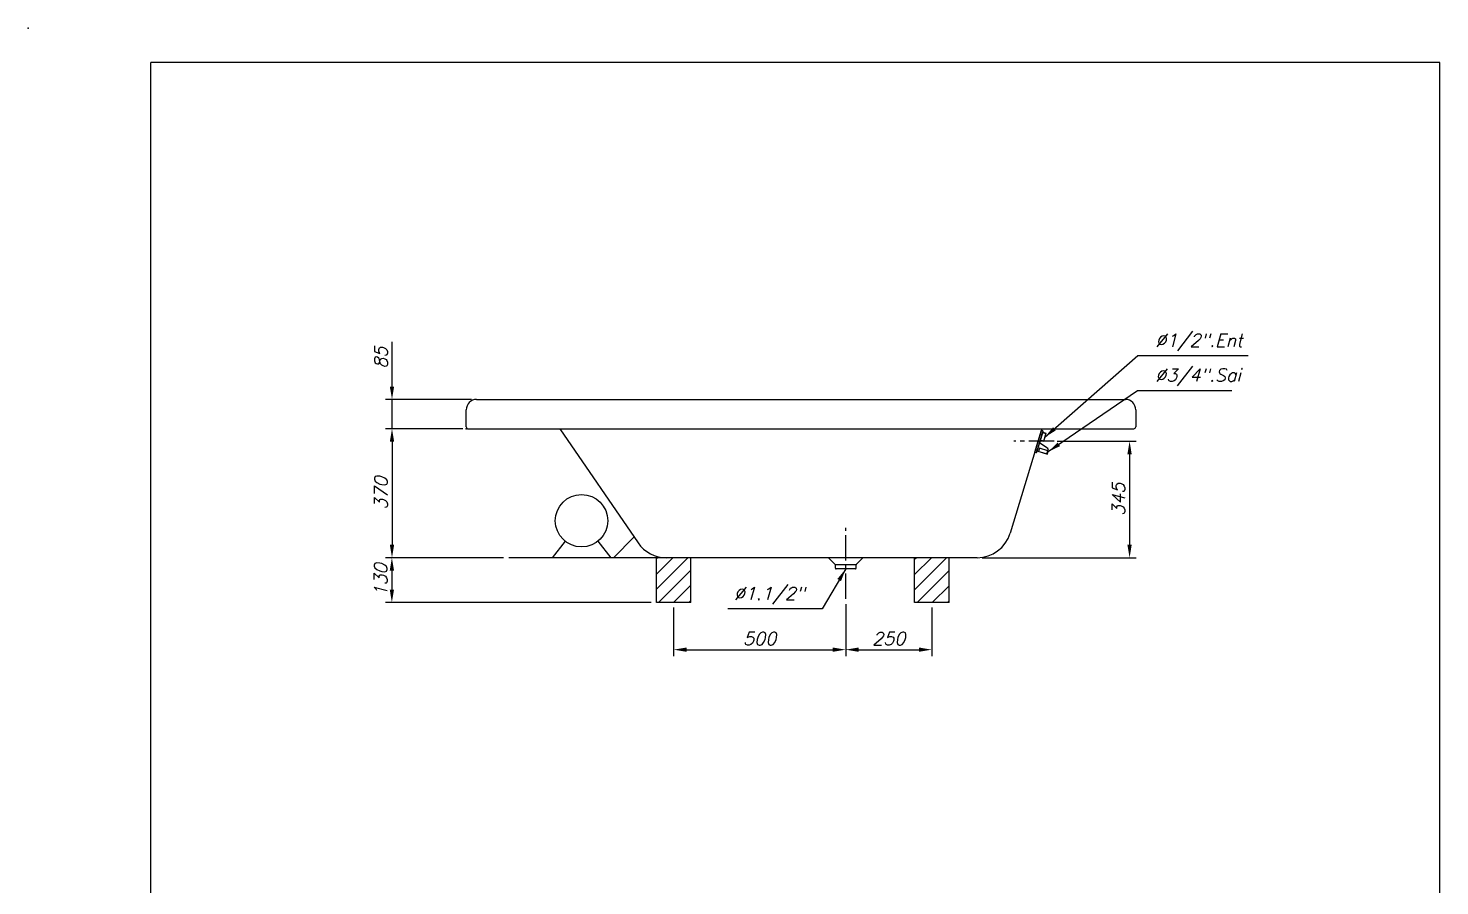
# Model space of a CAD drawing. Extents: x -15546 to -11346, y -11606 to -5666.
# Drawn here: x -15546 to -11446, y -8159 to -5666 of the extents above; entities that cross this region are included whole.
import ezdxf

# ---------------------------------------------------------------- set-up
doc = ezdxf.new("R2010")
doc.units = 0
doc.header["$LTSCALE"] = 99
doc.header["$MEASUREMENT"] = 0
doc.linetypes.add('CENTER2', pattern=[1.125, 0.75, -0.125, 0.125, -0.125])
doc.linetypes.add('DASHED', pattern=[0.75, 0.5, -0.25])
doc.layers.get('DEFPOINTS').update_dxf_attribs({"linetype": 'CONTINUOUS'})
for name, color, linetype in [('CENTRO', 1, 'CENTER2'), ('ESTREITA', 1, 'CONTINUOUS'), ('FINA', 7, 'CONTINUOUS'), ('LARGA', 7, 'CONTINUOUS'), ('RAHMEN07', 5, 'CONTINUOUS'), ('TRACEJADA', 3, 'DASHED')]:
    doc.layers.add(name, color=color, linetype=linetype)
doc.styles.add('FABIO', font='romans.shx', dxfattribs={"oblique": 15})
doc.dimstyles.new('FABIO_AGUIAR', dxfattribs={"dimscale": 15, "dimtxt": 2.5, "dimasz": 2.5, "dimexe": 1.25, "dimexo": 1, "dimgap": 0.9, "dimtad": 1, "dimtxsty": 'FABIO', "dimcen": 2.5, "dimclrt": 3, "dimazin": 3, "dimtfac": 1, "dimtmove": 0, "dimatfit": 3, "dimtolj": 1, "dimtzin": 0})

# ---------------------------------------------------------------- blocks, each defined once
blk = doc.blocks.new('*D5')
at = {"layer": 'DEFPOINTS', "color": 0}
for p in [(-14489.4, -6745.4), (-14243.8, -6745.4), (-14268.8, -6830.4)]:
    blk.add_point(p, dxfattribs=at)
at = {"layer": 'ESTREITA', "color": 0}
for p, q in [((-14489.4, -6707.9), (-14489.4, -6578.1)), ((-14258.8, -6745.4), (-14508.2, -6745.4)), ((-14489.4, -6830.4), (-14489.4, -6745.4)), ((-14283.8, -6830.4), (-14508.2, -6830.4)), ((-14489.4, -6867.9), (-14489.4, -6905.4))]:
    blk.add_line(p, q, dxfattribs=at)
for points in [[(-14495.7, -6707.9), (-14483.2, -6707.9), (-14489.4, -6745.4)], [(-14495.7, -6867.9), (-14483.2, -6867.9), (-14489.4, -6830.4)]]:
    blk.add_solid(points, dxfattribs=at)
at = {"layer": 'ESTREITA', "color": 3, "insert": (-14521.7, -6624.2), "char_height": 37.5, "attachment_point": 5, "rotation": 90, "style": 'FABIO'}
blk.add_mtext('\\A1;85', dxfattribs=at)
blk = doc.blocks.new('*D6')
at = {"layer": 'DEFPOINTS', "color": 0}
for p in [(-14268.8, -6830.4), (-14489.4, -7205.4), (-14150.5, -7205.4)]:
    blk.add_point(p, dxfattribs=at)
at = {"layer": 'ESTREITA', "color": 0}
for p, q in [((-14283.8, -6830.4), (-14508.2, -6830.4)), ((-14489.4, -6867.9), (-14489.4, -7167.9)), ((-14165.5, -7205.4), (-14508.2, -7205.4))]:
    blk.add_line(p, q, dxfattribs=at)
for points in [[(-14495.7, -6867.9), (-14483.2, -6867.9), (-14489.4, -6830.4)], [(-14495.7, -7167.9), (-14483.2, -7167.9), (-14489.4, -7205.4)]]:
    blk.add_solid(points, dxfattribs=at)
at = {"layer": 'ESTREITA', "color": 3, "insert": (-14521.7, -7017.9), "char_height": 37.5, "attachment_point": 5, "rotation": 90, "style": 'FABIO'}
blk.add_mtext('\\A1;370', dxfattribs=at)
blk = doc.blocks.new('*D7')
at = {"layer": 'DEFPOINTS', "color": 0}
for p in [(-13671.5, -7335.4), (-13171.5, -7325.2), (-13171.5, -7472.7)]:
    blk.add_point(p, dxfattribs=at)
at = {"layer": 'ESTREITA', "color": 0}
for p, q in [((-13671.5, -7350.4), (-13671.5, -7491.4)), ((-13171.5, -7340.2), (-13171.5, -7491.4)), ((-13634, -7472.7), (-13209, -7472.7))]:
    blk.add_line(p, q, dxfattribs=at)
for points in [[(-13634, -7466.4), (-13634, -7478.9), (-13671.5, -7472.7)], [(-13209, -7466.4), (-13209, -7478.9), (-13171.5, -7472.7)]]:
    blk.add_solid(points, dxfattribs=at)
at = {"layer": 'ESTREITA', "color": 3, "insert": (-13421.5, -7440.4), "char_height": 37.5, "attachment_point": 5, "style": 'FABIO'}
blk.add_mtext('\\A1;500', dxfattribs=at)
blk = doc.blocks.new('*D8')
at = {"layer": 'DEFPOINTS', "color": 0}
for p in [(-13171.5, -7325.2), (-12921.5, -7335.4), (-12921.5, -7472.7)]:
    blk.add_point(p, dxfattribs=at)
at = {"layer": 'ESTREITA', "color": 0}
for p, q in [((-13171.5, -7340.2), (-13171.5, -7491.4)), ((-12921.5, -7350.4), (-12921.5, -7491.4)), ((-13134, -7472.7), (-12959, -7472.7))]:
    blk.add_line(p, q, dxfattribs=at)
for points in [[(-13134, -7466.4), (-13134, -7478.9), (-13171.5, -7472.7)], [(-12959, -7466.4), (-12959, -7478.9), (-12921.5, -7472.7)]]:
    blk.add_solid(points, dxfattribs=at)
at = {"layer": 'ESTREITA', "color": 3, "insert": (-13046.5, -7440.4), "char_height": 37.5, "attachment_point": 5, "style": 'FABIO'}
blk.add_mtext('\\A1;250', dxfattribs=at)
blk = doc.blocks.new('*D9')
at = {"layer": 'DEFPOINTS', "color": 0}
for p in [(-12572.2, -6867), (-12789.8, -7205.4), (-12347, -7205.4)]:
    blk.add_point(p, dxfattribs=at)
at = {"layer": 'ESTREITA', "color": 0}
for p, q in [((-12557.2, -6867), (-12328.3, -6867)), ((-12347, -6904.5), (-12347, -7167.9)), ((-12774.8, -7205.4), (-12328.3, -7205.4))]:
    blk.add_line(p, q, dxfattribs=at)
for points in [[(-12353.3, -6904.5), (-12340.8, -6904.5), (-12347, -6867)], [(-12353.3, -7167.9), (-12340.8, -7167.9), (-12347, -7205.4)]]:
    blk.add_solid(points, dxfattribs=at)
at = {"layer": 'ESTREITA', "color": 3, "insert": (-12379.3, -7036.2), "char_height": 37.5, "attachment_point": 5, "rotation": 90, "style": 'FABIO'}
blk.add_mtext('\\A1;345', dxfattribs=at)
blk = doc.blocks.new('*D10')
at = {"layer": 'DEFPOINTS', "color": 0}
for p in [(-14150.5, -7205.4), (-14489.8, -7335.4), (-13721.5, -7335.4)]:
    blk.add_point(p, dxfattribs=at)
at = {"layer": 'ESTREITA', "color": 0}
for p, q in [((-14165.5, -7205.4), (-14508.5, -7205.4)), ((-14489.8, -7242.9), (-14489.8, -7297.9)), ((-13736.5, -7335.4), (-14508.5, -7335.4))]:
    blk.add_line(p, q, dxfattribs=at)
for points in [[(-14496, -7242.9), (-14483.5, -7242.9), (-14489.8, -7205.4)], [(-14496, -7297.9), (-14483.5, -7297.9), (-14489.8, -7335.4)]]:
    blk.add_solid(points, dxfattribs=at)
at = {"layer": 'ESTREITA', "color": 3, "insert": (-14522, -7270.4), "char_height": 37.5, "attachment_point": 5, "rotation": 90, "style": 'FABIO'}
blk.add_mtext('\\A1;130', dxfattribs=at)

msp = doc.modelspace()

# ---------------------------------------------------------------- linework, layer by layer
at = {"layer": 'CENTRO'}
for p, q in [((-12565.648, -6866.998), (-12683.378, -6866.998)), ((-13171.511, -7325.173), (-13171.511, -7119.012))]:
    msp.add_line(p, q, dxfattribs=at)
at = {"layer": 'ESTREITA'}
for p, q in [((-12599.704, -6841.583), (-12590.138, -6844.496)), ((-12596.838, -6866.499), (-12606.404, -6863.586)), ((-13721.511, -7297.195), (-13629.669, -7205.352)), ((-13721.511, -7253.001), (-13673.863, -7205.352)), ((-13721.511, -7208.806), (-13718.057, -7205.352)), ((-12971.511, -7210.107), (-12966.756, -7205.352)), ((-12971.511, -7254.301), (-12922.562, -7205.352)), ((-12971.511, -7298.496), (-12878.368, -7205.352)), ((-13715.475, -7335.352), (-13621.511, -7241.389)), ((-12964.174, -7335.352), (-12871.511, -7242.69)), ((-13671.28, -7335.352), (-13621.511, -7285.583)), ((-12919.979, -7335.352), (-12871.511, -7286.884)), ((-13627.086, -7335.352), (-13621.511, -7329.777)), ((-12875.785, -7335.352), (-12871.511, -7331.078))]:
    msp.add_line(p, q, dxfattribs=at)
at = {"layer": 'FINA', "linetype": 'CONTINUOUS'}
msp.add_point((-15546.031, -5666.418), dxfattribs=at)
at = {"layer": 'LARGA'}
for p, q in [((-14243.761, -6745.352), (-12359.261, -6745.352)), ((-14273.761, -6825.352), (-14273.761, -6775.352)), ((-12329.261, -6775.352), (-12329.261, -6825.352)), ((-14268.761, -6830.352), (-12334.261, -6830.352)), ((-14001.511, -6830.352), (-13774.736, -7161.818)), ((-12601.511, -6830.352), (-12694.118, -7134.482)), ((-12622.402, -6898.96), (-12602.885, -6834.865)), ((-12617.619, -6900.416), (-12598.102, -6836.322)), ((-12599.122, -6839.67), (-12616.599, -6897.068)), ((-12605.955, -6844.947), (-12601.172, -6846.404)), ((-12598.102, -6836.322), (-12602.885, -6834.865)), ((-12599.122, -6839.67), (-12599.413, -6840.627)), ((-12599.413, -6840.627), (-12589.847, -6843.54)), ((-12589.847, -6843.54), (-12597.129, -6867.456)), ((-12608.734, -6871.239), (-12616.017, -6895.155)), ((-12607.86, -6868.369), (-12612.644, -6866.913)), ((-12587.109, -6885.985), (-12608.734, -6871.239)), ((-12597.129, -6867.456), (-12606.695, -6864.543)), ((-12617.619, -6900.416), (-12622.402, -6898.96)), ((-12619.332, -6888.878), (-12614.549, -6890.334)), ((-12616.599, -6897.068), (-12616.017, -6895.155)), ((-12616.017, -6895.155), (-12585.404, -6904.476)), ((-12585.404, -6904.476), (-12609.32, -6897.194)), ((-12585.404, -6904.476), (-12586.361, -6904.185)), ((-12585.404, -6904.476), (-12583.177, -6897.16)), ((-13986.192, -7157.659), (-14024.044, -7205.352)), ((-13891.426, -7157.659), (-13853.574, -7205.352)), ((-13845.749, -7205.352), (-13786.425, -7144.733)), ((-12789.781, -7205.352), (-14150.536, -7205.352)), ((-13721.511, -7335.352), (-13721.511, -7205.352)), ((-13621.511, -7335.352), (-13621.511, -7205.352)), ((-13221.511, -7205.352), (-13201.847, -7225.353)), ((-13141.175, -7225.353), (-13121.511, -7205.352)), ((-12971.511, -7335.352), (-12971.511, -7205.352)), ((-12871.511, -7335.352), (-12871.511, -7205.352)), ((-13141.417, -7225.857), (-13201.605, -7225.857)), ((-13201.511, -7236.072), (-13201.511, -7226.462)), ((-13143.511, -7238.072), (-13199.511, -7238.072)), ((-13141.511, -7236.072), (-13141.511, -7226.462)), ((-13621.511, -7335.352), (-13721.511, -7335.352)), ((-12871.511, -7335.352), (-12971.511, -7335.352))]:
    msp.add_line(p, q, dxfattribs=at)
msp.add_circle((-13938.809, -7097.955), 76.222, dxfattribs=at)
for centre, radius, start, end in [((-14243.761, -6775.352), 30, 90, 180), ((-12359.261, -6775.352), 30, 0, 90), ((-14268.761, -6825.352), 5, 180, 270), ((-12334.261, -6825.352), 5, 270, 0), ((-12334.261, -6825.352), 5, 270, 0), ((-12592.743, -6894.247), 10, 343.064568, 55.710543), ((-13692.204, -7105.352), 100, 214.378296, 270), ((-12789.781, -7105.352), 100, 270, 343.064568), ((-13203.511, -7226.462), 2, 0, 33.690068), ((-13199.511, -7236.072), 2, 180, 270), ((-13143.511, -7236.072), 2, 270, 0), ((-13139.511, -7226.462), 2, 146.309932, 180)]:
    msp.add_arc(centre, radius, start, end, dxfattribs=at)
msp.add_point((-14273.761, -6830.352), dxfattribs=at)
at = {"layer": 'RAHMEN07'}
for p, q in [((-11446.031, -5766.418), (-15190.031, -5766.418)), ((-15190.031, -10506.418), (-15190.031, -5766.418)), ((-11446.031, -10506.418), (-11446.031, -5766.418))]:
    msp.add_line(p, q, dxfattribs=at)
at = {"layer": 'TRACEJADA'}
for p, q in [((-12608.321, -6887.045), (-12611.234, -6896.611)), ((-12584.405, -6894.327), (-12608.321, -6887.045)), ((-12587.318, -6903.894), (-12584.405, -6894.327))]:
    msp.add_line(p, q, dxfattribs=at)

# ---------------------------------------------------------------- texts
at = {"layer": 'ESTREITA', "color": 3, "char_height": 37.5, "style": 'FABIO'}
for s, insert, attachment_point in [('%%C1/2".Ent', (-12272.37, -6604.579), 7), ('%%C3/4".Sai', (-12272.995, -6705.974), 7), ('%%C1.1/2"', (-13290.845, -7340.758), 9)]:
    msp.add_mtext(s, dxfattribs=dict(at, insert=insert, attachment_point=attachment_point))

# ---------------------------------------------------------------- dimensions: what is measured, and where the dimension line sits
at = {"layer": 'ESTREITA'}
for base, p1, p2, picture, middle in [((-14489.44, -6745.352), (-14268.761, -6830.352), (-14243.761, -6745.352), '*D5', (-14521.69, -6624.214)), ((-14489.767, -7335.352), (-14150.536, -7205.352), (-13721.511, -7335.352), '*D10', (-14522.017, -7270.352))]:
    dim = msp.add_linear_dim(base=base, p1=p1, p2=p2, angle=90, dimstyle='FABIO_AGUIAR', dxfattribs=at)
    dim.commit()
    dim.dimension.update_dxf_attribs({"geometry": picture, "text_midpoint": middle})
for base, p1, p2, text, picture, middle in [((-14489.44, -7205.352), (-14268.761, -6830.352), (-14150.536, -7205.352), '370', '*D6', (-14521.69, -7017.852)), ((-12347.037, -7205.352), (-12572.166, -6866.998), (-12789.781, -7205.352), '345', '*D9', (-12379.287, -7036.175))]:
    dim = msp.add_linear_dim(base=base, p1=p1, p2=p2, angle=90, text=text, dimstyle='FABIO_AGUIAR', dxfattribs=at)
    dim.commit()
    dim.dimension.update_dxf_attribs({"geometry": picture, "text_midpoint": middle})
for base, p1, p2, picture, middle in [((-13171.511, -7472.688), (-13671.511, -7335.352), (-13171.511, -7325.173), '*D7', (-13421.511, -7440.438)), ((-12921.511, -7472.688), (-13171.511, -7325.173), (-12921.511, -7335.352), '*D8', (-13046.511, -7440.438))]:
    dim = msp.add_linear_dim(base=base, p1=p1, p2=p2, dimstyle='FABIO_AGUIAR', dxfattribs=at)
    dim.commit()
    dim.dimension.update_dxf_attribs({"geometry": picture, "text_midpoint": middle})

# ---------------------------------------------------------------- leaders
at = {"layer": 'ESTREITA', "annotation_type": 0, "has_hookline": 1}
for points, hookline_direction, text_width in [([(-12593.488, -6855.498), (-12323.37, -6618.079), (-12285.87, -6618.079)], 0, 269.84), ([(-12583.177, -6897.16), (-12323.995, -6719.474), (-12286.495, -6719.474)], 0, 222.839), ([(-13171.511, -7238.072), (-13239.845, -7354.258), (-13277.345, -7354.258)], 1, 222.839)]:
    msp.add_leader(points, dimstyle='FABIO_AGUIAR', override={"dimgap": 0.9, "dimtad": 1}, dxfattribs=dict(at, hookline_direction=hookline_direction, text_width=text_width))

doc.saveas('drawing.dxf')
